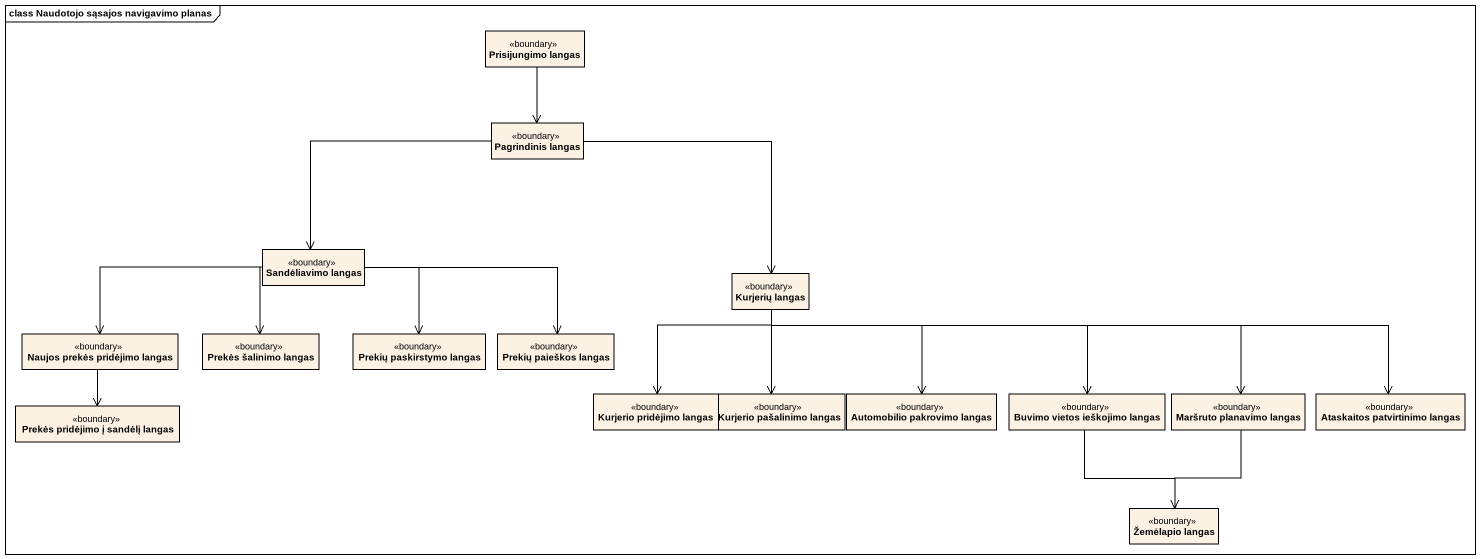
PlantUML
@startuml
mainframe class Naudotojo sąsajos navigavimo planas
hide circle
hide empty members
class "Prisijungimo langas" as Prisijungimo_langas <<boundary>>
class "Pagrindinis langas" as Pagrindinis_langas <<boundary>>
class "Sandėliavimo langas" as Sandėliavimo_langas <<boundary>>
class "Kurjerių langas" as Kurjerių_langas <<boundary>>
class "Naujos prekės pridėjimo langas" as Naujos_prekės_pridėjimo <<boundary>>
class "Prekės šalinimo langas" as Prekės_šalinimo_langas <<boundary>>
class "Prekių paskirstymo langas" as Prekių_paskirstymo_langas <<boundary>>
class "Prekių paieškos langas" as Prekių_paieškos_langas <<boundary>>
class "Kurjerio pridėjimo langas" as Kurjerio_pridėjimo_langas <<boundary>>
class "Kurjerio pašalinimo langas" as Kurjerio_pašalinimo_langas <<boundary>>
class "Automobilio pakrovimo langas" as Automobilio_pakrovimo_langas <<boundary>>
class "Buvimo vietos ieškojimo langas" as Buvimo_vietos_ieškojimo <<boundary>>
class "Maršruto planavimo langas" as Maršruto_planavimo_langas <<boundary>>
class "Ataskaitos patvirtinimo langas" as Ataskaitos_patvirtinimo <<boundary>>
class "Prekės pridėjimo į sandėlį langas" as Prekės_pridėjimo_į_sandėlį <<boundary>>
class "Žemėlapio langas" as Žemėlapio_langas <<boundary>>
Prisijungimo_langas --> Pagrindinis_langas
Pagrindinis_langas -left-> Sandėliavimo_langas
Pagrindinis_langas --> Kurjerių_langas
Sandėliavimo_langas -left-> Naujos_prekės_pridėjimo
Sandėliavimo_langas --> Prekės_šalinimo_langas
Sandėliavimo_langas --> Prekių_paskirstymo_langas
Sandėliavimo_langas -right-> Prekių_paieškos_langas
Kurjerių_langas --> Kurjerio_pridėjimo_langas
Kurjerių_langas --> Kurjerio_pašalinimo_langas
Kurjerių_langas --> Automobilio_pakrovimo_langas
Kurjerių_langas -right-> Buvimo_vietos_ieškojimo
Kurjerių_langas -right-> Maršruto_planavimo_langas
Kurjerių_langas -right-> Ataskaitos_patvirtinimo
Naujos_prekės_pridėjimo --> Prekės_pridėjimo_į_sandėlį
Buvimo_vietos_ieškojimo --> Žemėlapio_langas
Maršruto_planavimo_langas --> Žemėlapio_langas
@enduml
